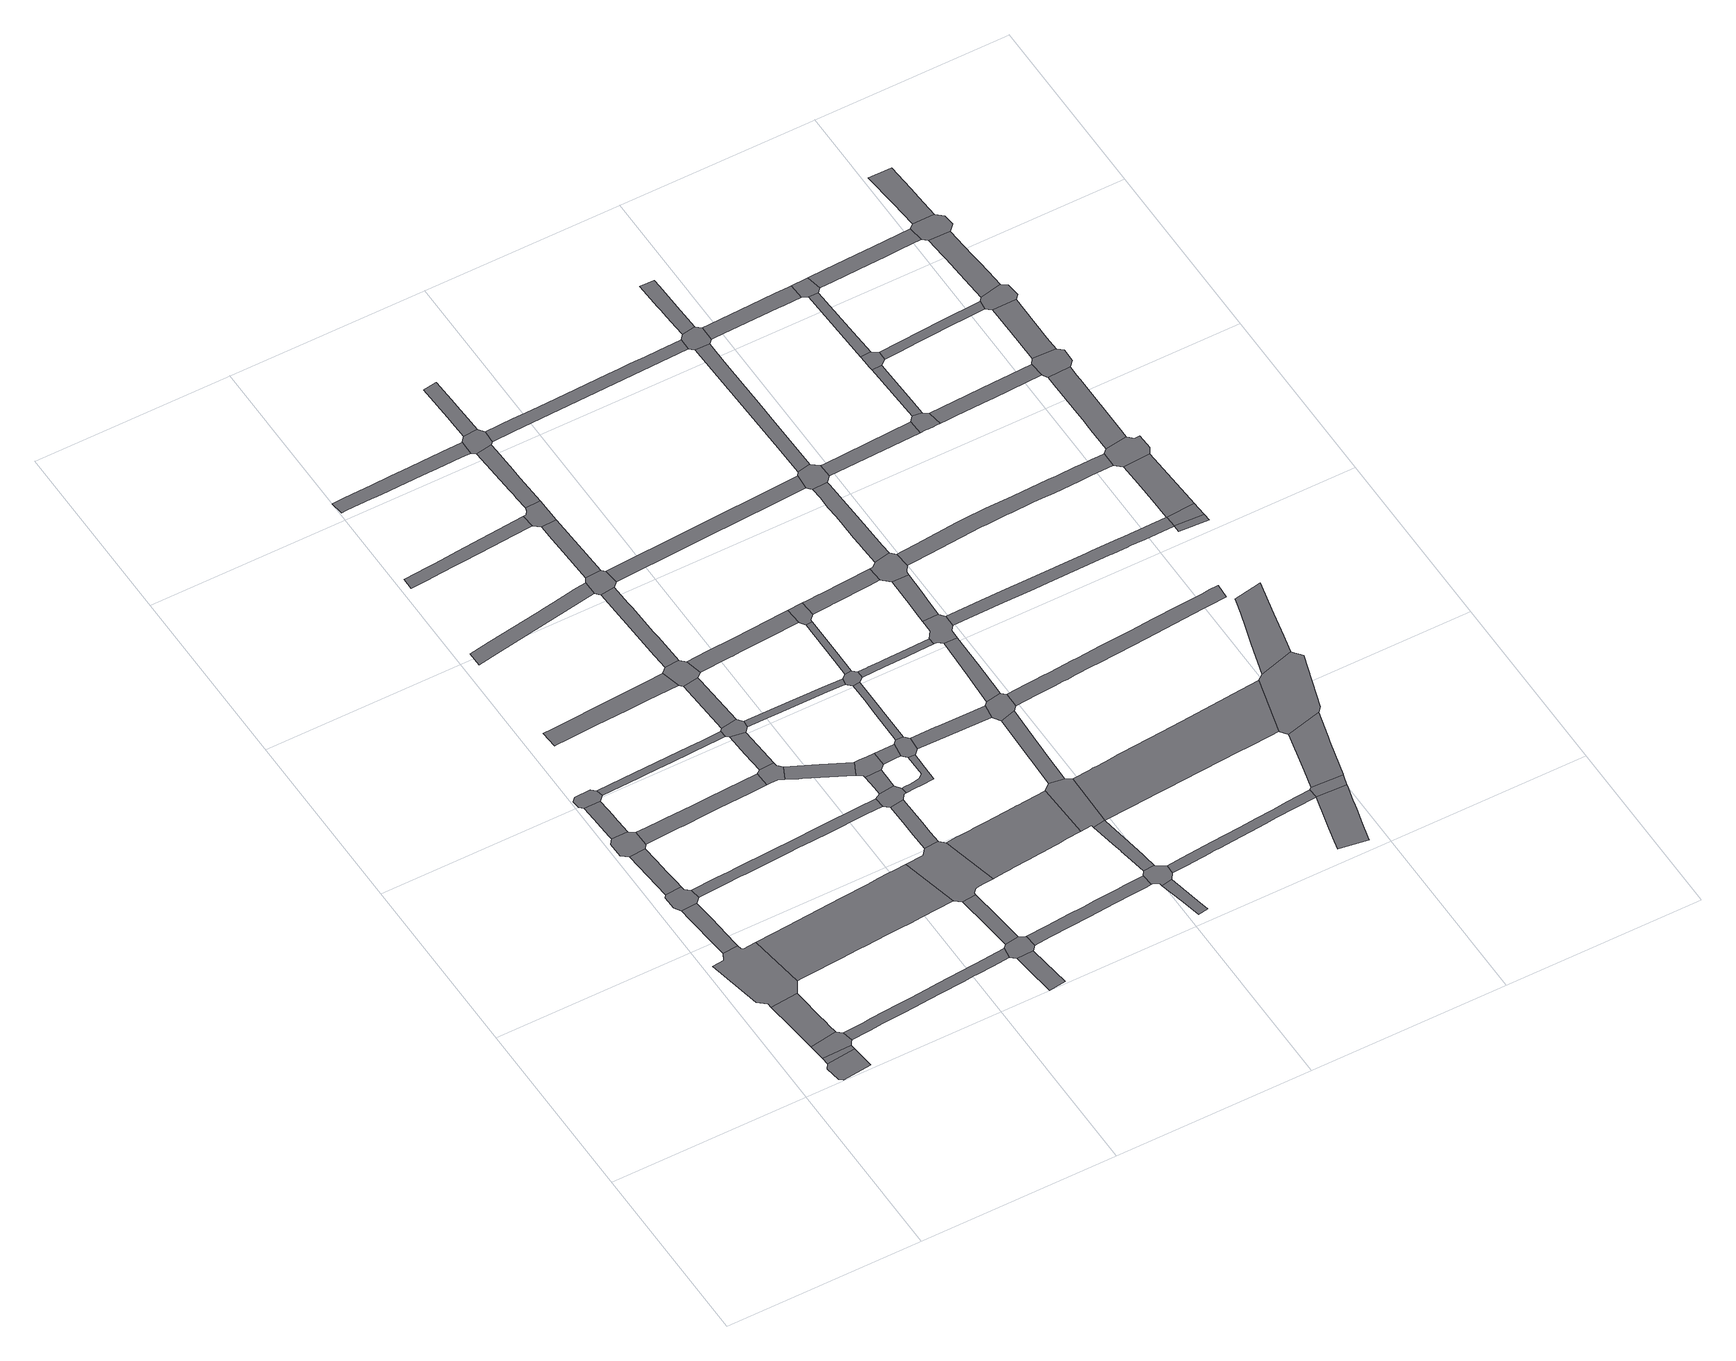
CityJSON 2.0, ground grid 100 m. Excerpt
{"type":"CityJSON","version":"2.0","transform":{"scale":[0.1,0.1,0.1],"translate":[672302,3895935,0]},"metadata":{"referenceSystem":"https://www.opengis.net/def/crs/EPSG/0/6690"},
"CityObjects":{
"road1":{"type":"Road","attributes":{"function":"9","usage":"9","RoadStructureAttribute.widthType":"9","RoadStructureAttribute.width":-9999,"RoadStructureAttribute.sectionType":"9"},"geometry":[{"type":"MultiSurface","lod":"1","boundaries":[[[0,1,2,3,4,5,6]]]}]},
"road2":{"type":"Road","attributes":{"function":"9","usage":"9","RoadStructureAttribute.widthType":"1","RoadStructureAttribute.width":15.05,"RoadStructureAttribute.sectionType":"1"},"geometry":[{"type":"MultiSurface","lod":"1","boundaries":[[[7,4,3,8]]]}]},
"road3":{"type":"Road","attributes":{"function":"9","usage":"9","RoadStructureAttribute.widthType":"9","RoadStructureAttribute.width":-9999,"RoadStructureAttribute.sectionType":"9"},"geometry":[{"type":"MultiSurface","lod":"1","boundaries":[[[7,8,9,10,11,12,13]]]}]},
"road4":{"type":"Road","attributes":{"function":"9","usage":"9","RoadStructureAttribute.widthType":"1","RoadStructureAttribute.width":15.05,"RoadStructureAttribute.sectionType":"1"},"geometry":[{"type":"MultiSurface","lod":"1","boundaries":[[[14,15,16,17,18,19,20,21,22,23,13,12]]]}]},
"road5":{"type":"Road","attributes":{"function":"9","usage":"9","RoadStructureAttribute.widthType":"9","RoadStructureAttribute.width":-9999,"RoadStructureAttribute.sectionType":"9"},"geometry":[{"type":"MultiSurface","lod":"1","boundaries":[[[18,24,25,26,27,28,29,30,31,32,33,34,19]]]}]},
"road6":{"type":"Road","attributes":{"function":"9","usage":"9","RoadStructureAttribute.widthType":"2","RoadStructureAttribute.width":7.62,"RoadStructureAttribute.sectionType":"1"},"geometry":[{"type":"MultiSurface","lod":"1","boundaries":[[[35,36,37,38,39,40,41,42,43,44,30,29]]]}]},
"road7":{"type":"Road","attributes":{"function":"9","usage":"9","RoadStructureAttribute.widthType":"9","RoadStructureAttribute.width":-9999,"RoadStructureAttribute.sectionType":"9"},"geometry":[{"type":"MultiSurface","lod":"1","boundaries":[[[45,46,47,48,49,39,38,50,51]]]}]},
"road8":{"type":"Road","attributes":{"function":"9","usage":"9","RoadStructureAttribute.widthType":"2","RoadStructureAttribute.width":7.62,"RoadStructureAttribute.sectionType":"1"},"geometry":[{"type":"MultiSurface","lod":"1","boundaries":[[[52,53,54,55,56,47,46]]]}]},
"road9":{"type":"Road","attributes":{"function":"9","usage":"9","RoadStructureAttribute.widthType":"9","RoadStructureAttribute.width":-9999,"RoadStructureAttribute.sectionType":"9"},"geometry":[{"type":"MultiSurface","lod":"1","boundaries":[[[56,55,57,58,59,60,61,62]]]}]},
"road10":{"type":"Road","attributes":{"function":"9","usage":"9","RoadStructureAttribute.widthType":"2","RoadStructureAttribute.width":7.62,"RoadStructureAttribute.sectionType":"1"},"geometry":[{"type":"MultiSurface","lod":"1","boundaries":[[[59,63,64,65,66,67,68,69,60]]]}]},
"road11":{"type":"Road","attributes":{"function":"9","usage":"9","RoadStructureAttribute.widthType":"9","RoadStructureAttribute.width":-9999,"RoadStructureAttribute.sectionType":"9"},"geometry":[{"type":"MultiSurface","lod":"1","boundaries":[[[70,71,66,65,72,73,74,75]]]}]},
"road12":{"type":"Road","attributes":{"function":"9","usage":"9","RoadStructureAttribute.widthType":"3","RoadStructureAttribute.width":5.27,"RoadStructureAttribute.sectionType":"1"},"geometry":[{"type":"MultiSurface","lod":"1","boundaries":[[[76,77,78,79,80,81,82,83,84,85,11,10,86,87,88,89,90,91,92,93,94,95,96,97,98,99]]]}]},
"road13":{"type":"Road","attributes":{"function":"9","usage":"2","RoadStructureAttribute.widthType":"1","RoadStructureAttribute.width":29.65,"RoadStructureAttribute.sectionType":"1"},"geometry":[{"type":"MultiSurface","lod":"1","boundaries":[[[100,101,102,103,104,105,106,107,108,109,26,25,110,111,112,113,114,115,116,117,118,119,120,121,122]]]}]},
"road14":{"type":"Road","attributes":{"function":"9","usage":"9","RoadStructureAttribute.widthType":"2","RoadStructureAttribute.width":8.02,"RoadStructureAttribute.sectionType":"1"},"geometry":[{"type":"MultiSurface","lod":"1","boundaries":[[[123,124,125,126,127,128,129,130,131,132,133,134,135,136,137,138,139,140,141,58,57]]]}]},
"road15":{"type":"Road","attributes":{"function":"9","usage":"9","RoadStructureAttribute.widthType":"4","RoadStructureAttribute.width":3.47,"RoadStructureAttribute.sectionType":"1"},"geometry":[{"type":"MultiSurface","lod":"1","boundaries":[[[142,143,144,145,146,147,73,72,148,149,150,151,152,153,154,155,156]]]}]},
"road16":{"type":"Road","attributes":{"function":"9","usage":"9","RoadStructureAttribute.widthType":"3","RoadStructureAttribute.width":5.14,"RoadStructureAttribute.sectionType":"1"},"geometry":[{"type":"MultiSurface","lod":"1","boundaries":[[[50,157,158,159,160,161,162,163,164,165,166,167,168,169,170,171,172,173,174,175,176,177,178,179,51]]]}]},
"road17":{"type":"Road","attributes":{"function":"9","usage":"9","RoadStructureAttribute.widthType":"2","RoadStructureAttribute.width":8.06,"RoadStructureAttribute.sectionType":"1"},"geometry":[{"type":"MultiSurface","lod":"1","boundaries":[[[180,181,182,183,184,185,186,187,188,189,190,191,192,193,194,195,196,197,198]]]}]},
"road18":{"type":"Road","attributes":{"function":"9","usage":"9","RoadStructureAttribute.widthType":"2","RoadStructureAttribute.width":6.74,"RoadStructureAttribute.sectionType":"1"},"geometry":[{"type":"MultiSurface","lod":"1","boundaries":[[[199,200,201,202,203,204,205,206,207,208,209,210]]]}]},
"road19":{"type":"Road","attributes":{"function":"9","usage":"9","RoadStructureAttribute.widthType":"2","RoadStructureAttribute.width":8.01,"RoadStructureAttribute.sectionType":"1"},"geometry":[{"type":"MultiSurface","lod":"1","boundaries":[[[211,212,213,214,215,216,217,218]]]}]},
"road20":{"type":"Road","attributes":{"function":"9","usage":"9","RoadStructureAttribute.widthType":"9","RoadStructureAttribute.width":-9999,"RoadStructureAttribute.sectionType":"9"},"geometry":[{"type":"MultiSurface","lod":"1","boundaries":[[[219,220,221,222,76,99,214,213,223]]]}]},
"road21":{"type":"Road","attributes":{"function":"9","usage":"9","RoadStructureAttribute.widthType":"9","RoadStructureAttribute.width":-9999,"RoadStructureAttribute.sectionType":"9"},"geometry":[{"type":"MultiSurface","lod":"1","boundaries":[[[224,225,226,131,130,227,228,229,230]]]}]},
"road22":{"type":"Road","attributes":{"function":"9","usage":"9","RoadStructureAttribute.widthType":"2","RoadStructureAttribute.width":8.01,"RoadStructureAttribute.sectionType":"1"},"geometry":[{"type":"MultiSurface","lod":"1","boundaries":[[[231,222,221,232,233,234]]]}]},
"road23":{"type":"Road","attributes":{"function":"9","usage":"9","RoadStructureAttribute.widthType":"2","RoadStructureAttribute.width":7.6,"RoadStructureAttribute.sectionType":"1"},"geometry":[{"type":"MultiSurface","lod":"1","boundaries":[[[235,226,225,236,237,238]]]}]},
"road24":{"type":"Road","attributes":{"function":"9","usage":"9","RoadStructureAttribute.widthType":"3","RoadStructureAttribute.width":5.86,"RoadStructureAttribute.sectionType":"1"},"geometry":[{"type":"MultiSurface","lod":"1","boundaries":[[[239,240,241,242,243,244,245,246,247,248,249,250,251,252,253,254]]]}]},
"road25":{"type":"Road","attributes":{"function":"9","usage":"9","RoadStructureAttribute.widthType":"9","RoadStructureAttribute.width":-9999,"RoadStructureAttribute.sectionType":"9"},"geometry":[{"type":"MultiSurface","lod":"1","boundaries":[[[142,156,238,237,255,256,257,258]]]}]},
"road26":{"type":"Road","attributes":{"function":"9","usage":"9","RoadStructureAttribute.widthType":"9","RoadStructureAttribute.width":-9999,"RoadStructureAttribute.sectionType":"9"},"geometry":[{"type":"MultiSurface","lod":"1","boundaries":[[[259,122,121,234,233,260,261,262,263,264,265,266,267]]]}]},
"road27":{"type":"Road","attributes":{"function":"9","usage":"9","RoadStructureAttribute.widthType":"2","RoadStructureAttribute.width":7.6,"RoadStructureAttribute.sectionType":"1"},"geometry":[{"type":"MultiSurface","lod":"1","boundaries":[[[257,268,269,270,258]]]}]},
"road28":{"type":"Road","attributes":{"function":"9","usage":"9","RoadStructureAttribute.widthType":"2","RoadStructureAttribute.width":7.6,"RoadStructureAttribute.sectionType":"1"},"geometry":[{"type":"MultiSurface","lod":"1","boundaries":[[[229,271,272,273,274,275,276,277,278,230]]]}]},
"road29":{"type":"Road","attributes":{"function":"9","usage":"9","RoadStructureAttribute.widthType":"9","RoadStructureAttribute.width":-9999,"RoadStructureAttribute.sectionType":"9"},"geometry":[{"type":"MultiSurface","lod":"1","boundaries":[[[191,190,270,269,279,280,281,282]]]}]},
"road30":{"type":"Road","attributes":{"function":"9","usage":"9","RoadStructureAttribute.widthType":"2","RoadStructureAttribute.width":6.38,"RoadStructureAttribute.sectionType":"1"},"geometry":[{"type":"MultiSurface","lod":"1","boundaries":[[[283,284,285,286,287,288,289,290,291,292,293,294,295,296,297,298,299,300,301,302]]]}]},
"road31":{"type":"Road","attributes":{"function":"9","usage":"9","RoadStructureAttribute.widthType":"2","RoadStructureAttribute.width":6.41,"RoadStructureAttribute.sectionType":"1"},"geometry":[{"type":"MultiSurface","lod":"1","boundaries":[[[266,303,304,305,306,307,308,309,267]]]}]},
"road32":{"type":"Road","attributes":{"function":"9","usage":"9","RoadStructureAttribute.widthType":"2","RoadStructureAttribute.width":7.6,"RoadStructureAttribute.sectionType":"1"},"geometry":[{"type":"MultiSurface","lod":"1","boundaries":[[[281,310,311,312,313,314,315,316,317,282]]]}]},
"road33":{"type":"Road","attributes":{"function":"9","usage":"9","RoadStructureAttribute.widthType":"9","RoadStructureAttribute.width":-9999,"RoadStructureAttribute.sectionType":"9"},"geometry":[{"type":"MultiSurface","lod":"1","boundaries":[[[318,319,320,321,322,167,166,307,306]]]}]},
"road34":{"type":"Road","attributes":{"function":"9","usage":"9","RoadStructureAttribute.widthType":"2","RoadStructureAttribute.width":6.41,"RoadStructureAttribute.sectionType":"1"},"geometry":[{"type":"MultiSurface","lod":"1","boundaries":[[[323,322,321,324,325,326,327,328]]]}]},
"road35":{"type":"Road","attributes":{"function":"9","usage":"9","RoadStructureAttribute.widthType":"9","RoadStructureAttribute.width":-9999,"RoadStructureAttribute.sectionType":"9"},"geometry":[{"type":"MultiSurface","lod":"1","boundaries":[[[327,329,330,331,332,276,275,333,328]]]}]},
"road36":{"type":"Road","attributes":{"function":"9","usage":"9","RoadStructureAttribute.widthType":"9","RoadStructureAttribute.width":-9999,"RoadStructureAttribute.sectionType":"9"},"geometry":[{"type":"MultiSurface","lod":"1","boundaries":[[[334,335,336,337,202,201,315,314]]]}]},
"road37":{"type":"Road","attributes":{"function":"9","usage":"9","RoadStructureAttribute.widthType":"3","RoadStructureAttribute.width":5.85,"RoadStructureAttribute.sectionType":"1"},"geometry":[{"type":"MultiSurface","lod":"1","boundaries":[[[338,339,340,341,342,343,344,345,346,347,348,349,350,351,352,353,354,219,223]]]}]},
"road38":{"type":"Road","attributes":{"function":"9","usage":"9","RoadStructureAttribute.widthType":"4","RoadStructureAttribute.width":3.51,"RoadStructureAttribute.sectionType":"1"},"geometry":[{"type":"MultiSurface","lod":"1","boundaries":[[[355,356,357,358,359,360,361,256,255]]]}]},
"road39":{"type":"Road","attributes":{"function":"9","usage":"9","RoadStructureAttribute.widthType":"2","RoadStructureAttribute.width":7.6,"RoadStructureAttribute.sectionType":"1"},"geometry":[{"type":"MultiSurface","lod":"1","boundaries":[[[362,363,364,337,336,365,366]]]}]},
"road40":{"type":"Road","attributes":{"function":"9","usage":"9","RoadStructureAttribute.widthType":"4","RoadStructureAttribute.width":3.24,"RoadStructureAttribute.sectionType":"1"},"geometry":[{"type":"MultiSurface","lod":"1","boundaries":[[[367,368,369,370,371,372,320,319,373,374,375,376,377,378]]]}]},
"road41":{"type":"Road","attributes":{"function":"9","usage":"9","RoadStructureAttribute.widthType":"9","RoadStructureAttribute.width":-9999,"RoadStructureAttribute.sectionType":"9"},"geometry":[{"type":"MultiSurface","lod":"1","boundaries":[[[253,366,365,379,380,381,382,254]]]}]},
"road42":{"type":"Road","attributes":{"function":"9","usage":"9","RoadStructureAttribute.widthType":"2","RoadStructureAttribute.width":7.6,"RoadStructureAttribute.sectionType":"1"},"geometry":[{"type":"MultiSurface","lod":"1","boundaries":[[[383,330,329,384,385]]]}]},
"road43":{"type":"Road","attributes":{"function":"9","usage":"2","RoadStructureAttribute.widthType":"1","RoadStructureAttribute.width":29.65,"RoadStructureAttribute.sectionType":"1"},"geometry":[{"type":"MultiSurface","lod":"1","boundaries":[[[264,386,387,388,389,390,391,392,393,394,395,396,397,398,399,400,401,402,403,404,405,406,265]]]}]},
"road44":{"type":"Road","attributes":{"function":"9","usage":"9","RoadStructureAttribute.widthType":"2","RoadStructureAttribute.width":7.72,"RoadStructureAttribute.sectionType":"1"},"geometry":[{"type":"MultiSurface","lod":"1","boundaries":[[[407,408,409,410,411,412,413,414,415,416,417,280,279]]]}]},
"road45":{"type":"Road","attributes":{"function":"9","usage":"9","RoadStructureAttribute.widthType":"2","RoadStructureAttribute.width":7.6,"RoadStructureAttribute.sectionType":"1"},"geometry":[{"type":"MultiSurface","lod":"1","boundaries":[[[418,419,420,421,380,379,422,423,424,425]]]}]},
"road46":{"type":"Road","attributes":{"function":"9","usage":"9","RoadStructureAttribute.widthType":"9","RoadStructureAttribute.width":-9999,"RoadStructureAttribute.sectionType":"9"},"geometry":[{"type":"MultiSurface","lod":"1","boundaries":[[[426,427,428,429,383,385,367,378]]]}]},
"road47":{"type":"Road","attributes":{"function":"9","usage":"9","RoadStructureAttribute.widthType":"9","RoadStructureAttribute.width":-9999,"RoadStructureAttribute.sectionType":"9"},"geometry":[{"type":"MultiSurface","lod":"1","boundaries":[[[430,431,432,283,302,418,425,433,434]]]}]},
"road48":{"type":"Road","attributes":{"function":"9","usage":"9","RoadStructureAttribute.widthType":"4","RoadStructureAttribute.width":3.2,"RoadStructureAttribute.sectionType":"1"},"geometry":[{"type":"MultiSurface","lod":"1","boundaries":[[[435,436,429,428,437,438]]]}]},
"road49":{"type":"Road","attributes":{"function":"9","usage":"9","RoadStructureAttribute.widthType":"2","RoadStructureAttribute.width":7.6,"RoadStructureAttribute.sectionType":"1"},"geometry":[{"type":"MultiSurface","lod":"1","boundaries":[[[439,440,431,430,441,442,443,444,445]]]}]},
"road50":{"type":"Road","attributes":{"function":"9","usage":"9","RoadStructureAttribute.widthType":"9","RoadStructureAttribute.width":-9999,"RoadStructureAttribute.sectionType":"9"},"geometry":[{"type":"MultiSurface","lod":"1","boundaries":[[[446,447,448,359,358,438,437,449]]]}]},
"road51":{"type":"Road","attributes":{"function":"9","usage":"9","RoadStructureAttribute.widthType":"3","RoadStructureAttribute.width":5.89,"RoadStructureAttribute.sectionType":"1"},"geometry":[{"type":"MultiSurface","lod":"1","boundaries":[[[450,451,452,453,454,455]]]}]},
"road52":{"type":"Road","attributes":{"function":"9","usage":"9","RoadStructureAttribute.widthType":"9","RoadStructureAttribute.width":-9999,"RoadStructureAttribute.sectionType":"9"},"geometry":[{"type":"MultiSurface","lod":"1","boundaries":[[[456,457,453,452,458,459,460,461,347,346]]]}]},
"road53":{"type":"Road","attributes":{"function":"9","usage":"9","RoadStructureAttribute.widthType":"4","RoadStructureAttribute.width":2.94,"RoadStructureAttribute.sectionType":"1"},"geometry":[{"type":"MultiSurface","lod":"1","boundaries":[[[447,462,463,464,465,466,448]]]}]},
"road54":{"type":"Road","attributes":{"function":"9","usage":"9","RoadStructureAttribute.widthType":"3","RoadStructureAttribute.width":5.89,"RoadStructureAttribute.sectionType":"1"},"geometry":[{"type":"MultiSurface","lod":"1","boundaries":[[[467,468,469,470,471,472,461,460,473,474,475,476,477]]]}]},
"road55":{"type":"Road","attributes":{"function":"9","usage":"9","RoadStructureAttribute.widthType":"2","RoadStructureAttribute.width":7.6,"RoadStructureAttribute.sectionType":"1"},"geometry":[{"type":"MultiSurface","lod":"1","boundaries":[[[478,479,480,481,427,426,482,483,484]]]}]},
"road56":{"type":"Road","attributes":{"function":"9","usage":"9","RoadStructureAttribute.widthType":"9","RoadStructureAttribute.width":-9999,"RoadStructureAttribute.sectionType":"9"},"geometry":[{"type":"MultiSurface","lod":"1","boundaries":[[[397,396,485,468,467,486,487,488]]]}]},
"road57":{"type":"Road","attributes":{"function":"9","usage":"9","RoadStructureAttribute.widthType":"9","RoadStructureAttribute.width":-9999,"RoadStructureAttribute.sectionType":"9"},"geometry":[{"type":"MultiSurface","lod":"1","boundaries":[[[489,413,412,464,463,490,491]]]}]},
"road58":{"type":"Road","attributes":{"function":"9","usage":"9","RoadStructureAttribute.widthType":"2","RoadStructureAttribute.width":7.44,"RoadStructureAttribute.sectionType":"1"},"geometry":[{"type":"MultiSurface","lod":"1","boundaries":[[[492,335,334,493,494,495,496,497,498,499,500]]]}]},
"road59":{"type":"Road","attributes":{"function":"9","usage":"9","RoadStructureAttribute.widthType":"4","RoadStructureAttribute.width":3.51,"RoadStructureAttribute.sectionType":"1"},"geometry":[{"type":"MultiSurface","lod":"1","boundaries":[[[501,502,503,504,505,506,507,508,509,510,511,512,513,514,515,446,449]]]}]},
"road60":{"type":"Road","attributes":{"function":"9","usage":"9","RoadStructureAttribute.widthType":"2","RoadStructureAttribute.width":7.62,"RoadStructureAttribute.sectionType":"1"},"geometry":[{"type":"MultiSurface","lod":"1","boundaries":[[[516,517,488,487,518,519,520,521,522,523,524,525,526]]]}]},
"road61":{"type":"Road","attributes":{"function":"9","usage":"9","RoadStructureAttribute.widthType":"9","RoadStructureAttribute.width":-9999,"RoadStructureAttribute.sectionType":"9"},"geometry":[{"type":"MultiSurface","lod":"1","boundaries":[[[526,527,528,529,530,484,483,531,516]]]}]},
"road62":{"type":"Road","attributes":{"function":"9","usage":"9","RoadStructureAttribute.widthType":"2","RoadStructureAttribute.width":7.72,"RoadStructureAttribute.sectionType":"1"},"geometry":[{"type":"MultiSurface","lod":"1","boundaries":[[[532,533,534,535,536,489,491,537,538,539,540,541]]]}]},
"road63":{"type":"Road","attributes":{"function":"9","usage":"9","RoadStructureAttribute.widthType":"2","RoadStructureAttribute.width":7.62,"RoadStructureAttribute.sectionType":"1"},"geometry":[{"type":"MultiSurface","lod":"1","boundaries":[[[529,542,543,544,545,546,530]]]}]},
"road64":{"type":"Road","attributes":{"function":"9","usage":"9","RoadStructureAttribute.widthType":"2","RoadStructureAttribute.width":6.2,"RoadStructureAttribute.sectionType":"1"},"geometry":[{"type":"MultiSurface","lod":"1","boundaries":[[[433,547,548,549,550,551,552,553,554,555,556,557,558,559,560,561,434]]]}]},
"road65":{"type":"Road","attributes":{"function":"9","usage":"9","RoadStructureAttribute.widthType":"9","RoadStructureAttribute.width":-9999,"RoadStructureAttribute.sectionType":"9"},"geometry":[{"type":"MultiSurface","lod":"1","boundaries":[[[562,508,507,563,545,544,564,565,566,567,568]]]}]},
"road66":{"type":"Road","attributes":{"function":"9","usage":"9","RoadStructureAttribute.widthType":"3","RoadStructureAttribute.width":4.72,"RoadStructureAttribute.sectionType":"1"},"geometry":[{"type":"MultiSurface","lod":"1","boundaries":[[[569,570,571,572,573,574,575,576,459,458,577,578,579,580,581,582,583,584,585,586,587]]]}]},
"road67":{"type":"Road","attributes":{"function":"9","usage":"9","RoadStructureAttribute.widthType":"2","RoadStructureAttribute.width":7.62,"RoadStructureAttribute.sectionType":"1"},"geometry":[{"type":"MultiSurface","lod":"1","boundaries":[[[567,588,589,590,591,592,593,568]]]}]},
"road68":{"type":"Road","attributes":{"function":"9","usage":"9","RoadStructureAttribute.widthType":"9","RoadStructureAttribute.width":-9999,"RoadStructureAttribute.sectionType":"9"},"geometry":[{"type":"MultiSurface","lod":"1","boundaries":[[[591,590,594,595,596,597,598,599,532,541]]]}]},
"road69":{"type":"Road","attributes":{"function":"9","usage":"2","RoadStructureAttribute.widthType":"1","RoadStructureAttribute.width":29.65,"RoadStructureAttribute.sectionType":"1"},"geometry":[{"type":"MultiSurface","lod":"1","boundaries":[[[467,600,601,602,603,604,605,606,607,608,609,610,611,612,613,614,615,616,617,618,619,620,621,622,623,624,625,626,627,486]]]}]},
"road70":{"type":"Road","attributes":{"function":"9","usage":"9","RoadStructureAttribute.widthType":"2","RoadStructureAttribute.width":7.62,"RoadStructureAttribute.sectionType":"1"},"geometry":[{"type":"MultiSurface","lod":"1","boundaries":[[[597,628,629,630,631,632,633,634,635,636,637,638,639,640,598]]]}]},
"road71":{"type":"Road","attributes":{"function":"9","usage":"9","RoadStructureAttribute.widthType":"9","RoadStructureAttribute.width":-9999,"RoadStructureAttribute.sectionType":"9"},"geometry":[{"type":"MultiSurface","lod":"1","boundaries":[[[499,633,632,641,642,643,644,500]]]}]},
"road72":{"type":"Road","attributes":{"function":"9","usage":"9","RoadStructureAttribute.widthType":"1","RoadStructureAttribute.width":15.1,"RoadStructureAttribute.sectionType":"1"},"geometry":[{"type":"MultiSurface","lod":"1","boundaries":[[[645,646,647,648,649,650,651,652,653,654,655,656,657,658,659,587]]]}]},
"road73":{"type":"Road","attributes":{"function":"9","usage":"9","RoadStructureAttribute.widthType":"2","RoadStructureAttribute.width":7.62,"RoadStructureAttribute.sectionType":"1"},"geometry":[{"type":"MultiSurface","lod":"1","boundaries":[[[660,661,662,663,664,665,666,667,644,643]]]}]},
"road74":{"type":"Road","attributes":{"function":"9","usage":"9","RoadStructureAttribute.widthType":"2","RoadStructureAttribute.width":7.41,"RoadStructureAttribute.sectionType":"1"},"geometry":[{"type":"MultiSurface","lod":"1","boundaries":[[[668,669,670,671,672,673,674,675,676,677,678,679,680,528,527,681,682,683,684,685,686,687,688,689,690,691,692,693,694,695]]]}]},
"road75":{"type":"Road","attributes":{"function":"9","usage":"9","RoadStructureAttribute.widthType":"9","RoadStructureAttribute.width":-9999,"RoadStructureAttribute.sectionType":"9"},"geometry":[{"type":"MultiSurface","lod":"1","boundaries":[[[569,587,659,696,697]]]}]},
"road76":{"type":"Road","attributes":{"function":"9","usage":"9","RoadStructureAttribute.widthType":"9","RoadStructureAttribute.width":-9999,"RoadStructureAttribute.sectionType":"9"},"geometry":[{"type":"MultiSurface","lod":"1","boundaries":[[[698,699,549,548,664,663,700,701]]]}]},
"road77":{"type":"Road","attributes":{"function":"9","usage":"9","RoadStructureAttribute.widthType":"2","RoadStructureAttribute.width":7.19,"RoadStructureAttribute.sectionType":"1"},"geometry":[{"type":"MultiSurface","lod":"1","boundaries":[[[702,703,704,642,641]]]}]},
"road78":{"type":"Road","attributes":{"function":"9","usage":"9","RoadStructureAttribute.widthType":"1","RoadStructureAttribute.width":15.1,"RoadStructureAttribute.sectionType":"1"},"geometry":[{"type":"MultiSurface","lod":"1","boundaries":[[[696,705,706,707,708,709,710,711,712,713,697]]]}]},
"road79":{"type":"Road","attributes":{"function":"9","usage":"9","RoadStructureAttribute.widthType":"2","RoadStructureAttribute.width":7.62,"RoadStructureAttribute.sectionType":"1"},"geometry":[{"type":"MultiSurface","lod":"1","boundaries":[[[714,715,716,717,718,699,698,719,720,721,722,723]]]}]},
"road80":{"type":"Road","attributes":{"function":"9","usage":"9","RoadStructureAttribute.widthType":"2","RoadStructureAttribute.width":6.12,"RoadStructureAttribute.sectionType":"1"},"geometry":[{"type":"MultiSurface","lod":"1","boundaries":[[[724,725,726,727,728,729,730,731,732,733,566,565,734,735,736,737,738,739,740,741,742,743,744,745]]]}]},
"road81":{"type":"Road","attributes":{"function":"9","usage":"9","RoadStructureAttribute.widthType":"2","RoadStructureAttribute.width":7.71,"RoadStructureAttribute.sectionType":"1"},"geometry":[{"type":"MultiSurface","lod":"1","boundaries":[[[746,747,748,749,750,751,752,753,754,755,756,757,758,596,595,759,760,761,762,763,764,765,766,767,768,769,770,771,772,773]]]}]},
"road82":{"type":"Road","attributes":{"function":"9","usage":"9","RoadStructureAttribute.widthType":"9","RoadStructureAttribute.width":-9999,"RoadStructureAttribute.sectionType":"9"},"geometry":[{"type":"MultiSurface","lod":"1","boundaries":[[[774,613,612,711,710,775,776,777]]]}]},
"road83":{"type":"Road","attributes":{"function":"9","usage":"9","RoadStructureAttribute.widthType":"2","RoadStructureAttribute.width":7.59,"RoadStructureAttribute.sectionType":"1"},"geometry":[{"type":"MultiSurface","lod":"1","boundaries":[[[700,778,779,780,781,782,783,784,785,786,701]]]}]},
"road84":{"type":"Road","attributes":{"function":"9","usage":"9","RoadStructureAttribute.widthType":"9","RoadStructureAttribute.width":-9999,"RoadStructureAttribute.sectionType":"9"},"geometry":[{"type":"MultiSurface","lod":"1","boundaries":[[[787,788,789,790,791,792,793,794,703,702]]]}]},
"road85":{"type":"Road","attributes":{"function":"9","usage":"9","RoadStructureAttribute.widthType":"3","RoadStructureAttribute.width":4.66,"RoadStructureAttribute.sectionType":"1"},"geometry":[{"type":"MultiSurface","lod":"1","boundaries":[[[794,793,795,796,797,798]]]}]},
"road86":{"type":"Road","attributes":{"function":"9","usage":"9","RoadStructureAttribute.widthType":"2","RoadStructureAttribute.width":12.45,"RoadStructureAttribute.sectionType":"1"},"geometry":[{"type":"MultiSurface","lod":"1","boundaries":[[[799,800,801,774,777,802,803,804,805,806]]]}]},
"road87":{"type":"Road","attributes":{"function":"9","usage":"9","RoadStructureAttribute.widthType":"9","RoadStructureAttribute.width":-9999,"RoadStructureAttribute.sectionType":"9"},"geometry":[{"type":"MultiSurface","lod":"1","boundaries":[[[807,808,809,810,798,797,811,812]]]}]},
"road88":{"type":"Road","attributes":{"function":"9","usage":"9","RoadStructureAttribute.widthType":"3","RoadStructureAttribute.width":4.66,"RoadStructureAttribute.sectionType":"1"},"geometry":[{"type":"MultiSurface","lod":"1","boundaries":[[[813,808,807,814,815,816]]]}]},
"road89":{"type":"Road","attributes":{"function":"9","usage":"9","RoadStructureAttribute.widthType":"9","RoadStructureAttribute.width":-9999,"RoadStructureAttribute.sectionType":"9"},"geometry":[{"type":"MultiSurface","lod":"1","boundaries":[[[782,781,813,816,817,818]]]}]},
"road90":{"type":"Road","attributes":{"function":"9","usage":"9","RoadStructureAttribute.widthType":"2","RoadStructureAttribute.width":7.19,"RoadStructureAttribute.sectionType":"1"},"geometry":[{"type":"MultiSurface","lod":"1","boundaries":[[[819,820,821,792,791,822,823,824,825,826,827,828,829]]]}]},
"road91":{"type":"Road","attributes":{"function":"9","usage":"9","RoadStructureAttribute.widthType":"2","RoadStructureAttribute.width":12.45,"RoadStructureAttribute.sectionType":"1"},"geometry":[{"type":"MultiSurface","lod":"1","boundaries":[[[830,724,831,832,833]]]}]},
"road92":{"type":"Road","attributes":{"function":"9","usage":"9","RoadStructureAttribute.widthType":"9","RoadStructureAttribute.width":-9999,"RoadStructureAttribute.sectionType":"9"},"geometry":[{"type":"MultiSurface","lod":"1","boundaries":[[[830,834,835,725,724]]]}]},
"road93":{"type":"Road","attributes":{"function":"9","usage":"9","RoadStructureAttribute.widthType":"2","RoadStructureAttribute.width":12.45,"RoadStructureAttribute.sectionType":"1"},"geometry":[{"type":"MultiSurface","lod":"1","boundaries":[[[836,837,838,725,835,839,840]]]}]},
"road94":{"type":"Road","attributes":{"function":"9","usage":"9","RoadStructureAttribute.widthType":"3","RoadStructureAttribute.width":4.46,"RoadStructureAttribute.sectionType":"1"},"geometry":[{"type":"MultiSurface","lod":"1","boundaries":[[[811,841,842,843,844,845,846,847,848,849,812]]]}]},
"road95":{"type":"Road","attributes":{"function":"9","usage":"9","RoadStructureAttribute.widthType":"9","RoadStructureAttribute.width":-9999,"RoadStructureAttribute.sectionType":"9"},"geometry":[{"type":"MultiSurface","lod":"1","boundaries":[[[850,851,852,773,772,840,839,853,854]]]}]},
"road96":{"type":"Road","attributes":{"function":"9","usage":"9","RoadStructureAttribute.widthType":"2","RoadStructureAttribute.width":7.59,"RoadStructureAttribute.sectionType":"1"},"geometry":[{"type":"MultiSurface","lod":"1","boundaries":[[[817,855,856,857,858,859,860,861,862,863,818]]]}]},
"road97":{"type":"Road","attributes":{"function":"9","usage":"9","RoadStructureAttribute.widthType":"2","RoadStructureAttribute.width":12.45,"RoadStructureAttribute.sectionType":"1"},"geometry":[{"type":"MultiSurface","lod":"1","boundaries":[[[864,865,866,867,868,869,852,851,870,871,872,873,874]]]}]},
"road98":{"type":"Road","attributes":{"function":"9","usage":"9","RoadStructureAttribute.widthType":"9","RoadStructureAttribute.width":-9999,"RoadStructureAttribute.sectionType":"9"},"geometry":[{"type":"MultiSurface","lod":"1","boundaries":[[[874,873,875,876,877,878,819,829]]]}]},
"road99":{"type":"Road","attributes":{"function":"9","usage":"9","RoadStructureAttribute.widthType":"2","RoadStructureAttribute.width":12.45,"RoadStructureAttribute.sectionType":"1"},"geometry":[{"type":"MultiSurface","lod":"1","boundaries":[[[879,880,881,882,883,878,877]]]}]},
"road100":{"type":"Road","attributes":{"function":"9","usage":"9","RoadStructureAttribute.widthType":"9","RoadStructureAttribute.width":-9999,"RoadStructureAttribute.sectionType":"9"},"geometry":[{"type":"MultiSurface","lod":"1","boundaries":[[[884,885,886,848,847,882,881,887]]]}]},
"road101":{"type":"Road","attributes":{"function":"9","usage":"9","RoadStructureAttribute.widthType":"2","RoadStructureAttribute.width":12.45,"RoadStructureAttribute.sectionType":"1"},"geometry":[{"type":"MultiSurface","lod":"1","boundaries":[[[888,889,890,891,886,885,892,893,894,895,896]]]}]},
"road102":{"type":"Road","attributes":{"function":"9","usage":"9","RoadStructureAttribute.widthType":"9","RoadStructureAttribute.width":-9999,"RoadStructureAttribute.sectionType":"9"},"geometry":[{"type":"MultiSurface","lod":"1","boundaries":[[[897,898,860,859,888,896,899,900]]]}]},
"road103":{"type":"Road","attributes":{"function":"9","usage":"9","RoadStructureAttribute.widthType":"2","RoadStructureAttribute.width":12.45,"RoadStructureAttribute.sectionType":"1"},"geometry":[{"type":"MultiSurface","lod":"1","boundaries":[[[901,898,897,902,903,904,905,906,907]]]}]}
},
"vertices":[
[194,4,0],[344,20,0],[336,87,0],[331,137,0],[183,121,0],[166,96,0],[176,17,0],
[179,161,0],[328,165,0],
[338,180,0],[346,192,0],[335,245,0],[310,267,0],[171,246,0],
[304,321,0],[303,336,0],[296,399,0],[285,507,0],[280,552,0],[140,538,0],[144,498,0],[146,484,0],[149,456,0],[164,308,0],
[300,586,0],[318,617,0],[277,907,0],[213,902,0],[202,911,0],[200,931,0],[120,924,0],[103,887,0],[42,882,0],[97,597,0],[138,564,0],
[191,1032,0],[189,1056,0],[181,1144,0],[173,1241,0],[92,1235,0],[97,1178,0],[104,1103,0],[108,1053,0],[114,994,0],[118,947,0],
[165,1343,0],[164,1360,0],[79,1353,0],[69,1341,0],[70,1269,0],[198,1268,0],[191,1320,0],
[160,1399,0],[155,1465,0],[148,1556,0],[141,1636,0],[58,1630,0],
[158,1658,0],[156,1741,0],[128,1764,0],[45,1763,0],[24,1737,0],[26,1657,0],
[122,1869,0],[122,1877,0],[116,1982,0],[33,1982,0],[37,1907,0],[41,1847,0],[44,1782,0],
[12,2039,0],[15,1998,0],[140,2007,0],[134,2043,0],[112,2064,0],[31,2060,0],
[1204,317,0],[1053,305,0],[1031,303,0],[846,288,0],[785,283,0],[698,275,0],[650,271,0],[629,270,0],[484,258,0],[442,254,0],[440,199,0],[477,202,0],[514,205,0],[631,214,0],[678,218,0],[694,219,0],[718,221,0],[774,226,0],[826,230,0],[952,240,0],[1005,244,0],[1024,246,0],[1112,253,0],[1196,260,0],
[1029,967,0],[989,964,0],[937,960,0],[880,955,0],[831,951,0],[786,948,0],[738,944,0],[500,925,0],[451,921,0],[372,915,0],[344,619,0],[364,621,0],[560,634,0],[596,637,0],[651,641,0],[687,643,0],[746,647,0],[797,651,0],[867,656,0],[928,660,0],[989,664,0],[1154,676,0],[1085,971,0],
[247,1663,0],[258,1664,0],[338,1668,0],[359,1669,0],[483,1676,0],[542,1679,0],[714,1687,0],[799,1691,0],[795,1769,0],[632,1762,0],[617,1761,0],[550,1758,0],[460,1754,0],[405,1752,0],[315,1748,0],[285,1746,0],[220,1744,0],[207,1743,0],[190,1742,0],
[786,2069,0],[690,2065,0],[622,2062,0],[508,2058,0],[331,2051,0],[272,2049,0],[242,2011,0],[261,2012,0],[265,2012,0],[442,2019,0],[456,2020,0],[593,2025,0],[711,2030,0],[724,2031,0],[788,2033,0],
[337,1276,0],[425,1281,0],[445,1282,0],[663,1293,0],[667,1294,0],[741,1298,0],[748,1298,0],[879,1305,0],[1090,1317,0],[1173,1321,0],[1169,1375,0],[1083,1370,0],[890,1360,0],[821,1356,0],[805,1355,0],[786,1354,0],[723,1350,0],[635,1345,0],[587,1343,0],[461,1336,0],[431,1334,0],[395,1332,0],[322,1328,0],
[112,2370,0],[131,2371,0],[169,2373,0],[196,2374,0],[212,2375,0],[255,2377,0],[275,2378,0],[329,2381,0],[496,2389,0],[601,2394,0],[766,2402,0],[742,2497,0],[648,2492,0],[573,2487,0],[510,2483,0],[403,2477,0],[235,2467,0],[155,2462,0],[105,2459,0],
[70,2954,0],[193,2975,0],[725,3063,0],[725,3138,0],[694,3133,0],[661,3128,0],[545,3109,0],[478,3098,0],[453,3094,0],[374,3082,0],[179,3050,0],[70,3033,0],
[1336,11,0],[1318,154,0],[1308,241,0],[1223,236,0],[1227,198,0],[1228,190,0],[1232,155,0],[1249,1,0],
[1323,330,0],[1310,337,0],[1292,347,0],[1222,335,0],[1329,265,0],
[894,1772,0],[893,1790,0],[816,1784,0],[819,1692,0],[855,1694,0],[883,1680,0],[916,1747,0],
[1207,472,0],[1275,504,0],[1259,657,0],[1188,649,0],
[810,1896,0],[887,1871,0],[877,2009,0],[803,2021,0],
[331,3587,0],[247,3579,0],[202,3575,0],[169,3573,0],[46,3562,0],[43,3500,0],[124,3506,0],[212,3513,0],[223,3514,0],[272,3518,0],[322,3521,0],[410,3528,0],[543,3538,0],[589,3542,0],[695,3550,0],[689,3618,0],
[901,2034,0],[905,2071,0],[881,2096,0],[800,2083,0],
[1179,979,0],[1258,670,0],[1278,692,0],[1302,694,0],[1332,697,0],[1374,701,0],[1304,992,0],[1278,1015,0],[1206,1012,0],
[863,2378,0],[862,2396,0],[783,2384,0],
[939,1652,0],[953,1645,0],[1024,1610,0],[1096,1574,0],[1164,1540,0],[1200,1612,0],[1169,1627,0],[1061,1678,0],
[887,2420,0],[868,2504,0],[843,2529,0],[769,2524,0],
[682,4136,0],[576,4133,0],[514,4131,0],[475,4129,0],[410,4127,0],[307,4124,0],[205,4120,0],[144,4118,0],[65,4116,0],[2,4113,0],[10,4046,0],[40,4047,0],[164,4050,0],[176,4050,0],[218,4051,0],[429,4056,0],[509,4058,0],[550,4059,0],[632,4061,0],[681,4062,0],
[1277,1049,0],[1276,1081,0],[1275,1151,0],[1272,1308,0],[1201,1299,0],[1203,1176,0],[1204,1106,0],
[835,2696,0],[833,2733,0],[826,2905,0],[824,2937,0],[819,3051,0],[748,3040,0],[763,2664,0],[764,2643,0],
[1291,1336,0],[1304,1337,0],[1302,1371,0],[1279,1401,0],[1200,1393,0],
[1199,1439,0],[1279,1419,0],[1279,1446,0],[1279,1480,0],[1279,1513,0],[1196,1509,0],
[1305,1536,0],[1304,1613,0],[1269,1613,0],[1225,1612,0],[1195,1525,0],
[843,3074,0],[836,3151,0],[819,3167,0],[740,3162,0],
[1419,273,0],[1624,289,0],[1760,300,0],[1787,302,0],[1834,306,0],[1866,309,0],[1929,314,0],[1944,315,0],[1958,316,0],[1953,379,0],[1851,371,0],[1814,368,0],[1721,361,0],[1690,359,0],[1633,354,0],[1556,348,0],[1434,339,0],
[1025,2034,0],[1061,2034,0],[1311,2034,0],[1403,2033,0],[1410,2067,0],[1305,2068,0],[1062,2070,0],
[730,3436,0],[735,3322,0],[738,3216,0],[805,3527,0],[727,3524,0],
[1420,1516,0],[1420,1400,0],[1398,1382,0],[1367,1376,0],[1344,1374,0],[1325,1373,0],[1351,1341,0],[1385,1343,0],[1452,1348,0],[1453,1427,0],[1454,1486,0],[1454,1513,0],
[800,3659,0],[725,3656,0],[718,3639,0],[706,3620,0],
[1406,1614,0],[1367,1539,0],[1397,1540,0],
[1387,702,0],[1436,707,0],[1468,710,0],[1487,712,0],[1570,720,0],[1629,726,0],[1640,727,0],[1711,734,0],[1727,735,0],[1778,740,0],[1851,747,0],[1839,1035,0],[1691,1023,0],[1688,1023,0],[1663,1021,0],[1624,1018,0],[1516,1009,0],[1457,1004,0],[1433,1002,0],[1385,998,0],[1363,997,0],
[1044,2430,0],[1058,2431,0],[1107,2434,0],[1161,2438,0],[1255,2444,0],[1414,2455,0],[1408,2540,0],[1366,2538,0],[1305,2534,0],[1122,2521,0],[982,2512,0],
[702,4043,0],[717,3781,0],[719,3756,0],[720,3730,0],[794,3821,0],[792,3883,0],[787,4017,0],[785,4059,0],
[1480,1539,0],[1486,1609,0],[1463,1633,0],[1427,1634,0],
[778,4168,0],[707,4164,0],[692,4147,0],[798,4072,0],[800,4138,0],
[1429,1908,0],[1428,1810,0],[1464,2010,0],[1429,2006,0],
[702,4300,0],[703,4281,0],[775,4247,0],[772,4331,0],[771,4353,0],[765,4502,0],[695,4493,0],
[1488,2067,0],[1466,2088,0],[1433,2083,0],[1488,2030,0],
[2096,63,0],[2083,132,0],[2051,297,0],[1995,284,0],[2022,168,0],[2047,56,0],
[1970,317,0],[1992,299,0],[2071,328,0],[2074,376,0],[2028,408,0],[1970,401,0],
[1466,2219,0],[1466,2426,0],[1435,2426,0],[1434,2275,0],[1433,2176,0],
[1976,750,0],[1912,739,0],[1938,589,0],[1944,556,0],[1944,553,0],[1956,483,0],[2018,476,0],[2016,487,0],[1996,619,0],[1991,648,0],[1976,747,0],
[1757,1608,0],[1631,1609,0],[1616,1609,0],[1537,1609,0],[1575,1537,0],[1858,1533,0],[1869,1608,0],
[1909,753,0],[1979,1035,0],[1948,1052,0],[1874,1065,0],
[1486,2546,0],[1466,2440,0],[1491,2464,0],
[1775,3206,0],[956,3080,0],[1112,3089,0],[1212,3094,0],[1297,3099,0],[1522,3111,0],[1658,3119,0],[1849,3129,0],[1855,3210,0],
[1604,2033,0],[1627,2034,0],[1717,2037,0],[1729,2037,0],[1777,2038,0],[1783,2038,0],[1862,2041,0],[1860,2077,0],[1798,2076,0],[1782,2075,0],[1623,2071,0],[1602,2071,0],[1543,2069,0],[1535,2069,0],[1522,2068,0],
[1885,1492,0],[1883,1400,0],[1951,1139,0],[1951,1153,0],[1954,1237,0],[1954,1244,0],[1955,1272,0],[1957,1330,0],[1957,1341,0],[1961,1442,0],[1963,1516,0],
[1985,1538,0],[1986,1618,0],[1965,1638,0],[1888,1624,0],[1866,1520,0],
[1846,2570,0],[1716,2561,0],[1584,2552,0],[1577,2552,0],[1514,2548,0],[1588,2471,0],[1599,2472,0],[1606,2473,0],[1796,2487,0],[1851,2491,0],
[1967,1780,0],[1968,1838,0],[1970,2019,0],[1904,2020,0],[1895,1803,0],
[911,4076,0],[1825,4107,0],[1825,4171,0],[1708,4168,0],[1638,4165,0],[1601,4164,0],[1560,4163,0],[1539,4162,0],[1502,4161,0],[1445,4159,0],[1334,4156,0],[1224,4152,0],[1126,4149,0],[1014,4145,0],[949,4143,0],
[1887,2116,0],[1880,2041,0],[1971,2071,0],[1990,2094,0],[1991,2156,0],[1969,2182,0],[1888,2183,0],
[2847,445,0],[2728,435,0],[2646,427,0],[2558,420,0],[2466,411,0],[2389,404,0],[2315,398,0],[2153,383,0],[2147,334,0],[2279,346,0],[2296,347,0],[2330,350,0],[2401,356,0],[2539,368,0],[2575,371,0],[2638,377,0],[2743,386,0],[2847,395,0],[2850,395,0],
[1972,2288,0],[1974,2335,0],[1977,2452,0],[1892,2454,0],[1890,2294,0],[1889,2231,0],
[1978,2473,0],[2000,2503,0],[1994,2585,0],[1968,2608,0],[1886,2591,0],[1861,2571,0],
[1979,750,0],[2112,760,0],[2205,766,0],[2257,770,0],[2327,775,0],[2381,779,0],[2408,780,0],[2482,786,0],[2613,795,0],[2685,800,0],[2756,805,0],[2862,812,0],[2907,816,0],[2986,1122,0],[2847,1110,0],[2736,1100,0],[2569,1086,0],[2462,1077,0],[2387,1070,0],[2243,1058,0],[2227,1057,0],[2199,1054,0],[2155,1050,0],[2108,1046,0],[2089,1045,0],[2074,1043,0],[2036,1040,0],[2022,1039,0],
[1966,2663,0],[1958,2867,0],[1956,2901,0],[1949,3093,0],[1948,3111,0],[1872,3107,0],[1874,3048,0],[1875,2977,0],[1877,2918,0],[1879,2855,0],[1881,2766,0],[1882,2725,0],[1883,2680,0],
[1974,3138,0],[1973,3212,0],[1936,3242,0],[1869,3228,0],
[2835,336,0],[2826,299,0],[2804,207,0],[2794,164,0],[2790,149,0],[2774,81,0],[2920,55,0],[2921,58,0],[2929,89,0],[2945,156,0],[2967,242,0],[2976,280,0],[2980,298,0],[3002,385,0],[3003,388,0],
[1930,3575,0],[1929,3631,0],[1923,3960,0],[1921,4085,0],[1848,4087,0],[1863,3467,0],[1866,3377,0],[1866,3360,0],
[3076,1699,0],[3034,1696,0],[2917,1687,0],[2906,1687,0],[2769,1676,0],[2653,1668,0],[2493,1656,0],[2366,1646,0],[2337,1644,0],[2221,1635,0],[2177,1632,0],[2140,1629,0],[2092,1626,0],[2097,1547,0],[2199,1554,0],[2238,1557,0],[2263,1559,0],[2305,1563,0],[2393,1569,0],[2434,1572,0],[2616,1586,0],[2688,1592,0],[2893,1608,0],[2938,1611,0],[3000,1616,0],[3028,1618,0],[3117,1625,0],[3120,1703,0],
[3020,447,0],[2860,454,0],
[1917,4208,0],[1847,4195,0],[1942,4105,0],[1941,4185,0],
[2451,3156,0],[2448,3232,0],[1989,3212,0],
[3020,450,0],[3067,634,0],[3073,659,0],[3078,676,0],[3092,732,0],[3115,823,0],[2935,779,0],[2889,580,0],[2872,506,0],
[1831,4540,0],[1837,4397,0],[1839,4370,0],[1841,4322,0],[1844,4248,0],[1912,4323,0],[1912,4345,0],[1910,4375,0],[1906,4496,0],[1904,4535,0],
[3134,2105,0],[3132,2168,0],[3129,2168,0],[2912,2166,0],[2886,2165,0],[2747,2164,0],[2721,2164,0],[2387,2160,0],[2304,2159,0],[2171,2158,0],[2254,2096,0],[2389,2098,0],[2508,2099,0],[2641,2100,0],[2772,2101,0],[2801,2101,0],[2816,2102,0],[2895,2102,0],[2903,2103,0],[2910,2103,0],[2983,2103,0],[3131,2105,0],
[3041,2634,0],[3022,2633,0],[2963,2632,0],[2942,2632,0],[2839,2629,0],[2796,2628,0],[2613,2624,0],[2469,2621,0],[2431,2619,0],[2392,2617,0],[2319,2613,0],[2101,2594,0],[2029,2588,0],[2036,2506,0],[2119,2513,0],[2289,2527,0],[2397,2534,0],[2423,2535,0],[2492,2540,0],[2535,2541,0],[2554,2541,0],[2668,2544,0],[2713,2545,0],[2781,2546,0],[2909,2549,0],[2972,2551,0],[3086,2553,0],[3087,2635,0],
[3016,1146,0],[3138,849,0],[3233,1150,0],[3193,1198,0],
[1962,4106,0],[2290,4116,0],[2322,4117,0],[2411,4120,0],[2408,4202,0],[2392,4201,0],[2327,4199,0],[2196,4194,0],[1986,4187,0],
[2481,3157,0],[2496,3157,0],[2519,3158,0],[2537,3159,0],[2557,3160,0],[2546,3236,0],[2520,3255,0],[2473,3260,0],
[2517,3344,0],[2512,3517,0],[2510,3589,0],[2460,3587,0],
[3121,1510,0],[3096,1424,0],[3068,1329,0],[3215,1296,0],[3245,1431,0],[3267,1529,0],[3288,1622,0],[3145,1595,0],
[2509,3682,0],[2457,3680,0],[2458,3651,0],[2459,3610,0],[2540,3614,0],[2541,3662,0],
[2440,4104,0],[2502,3822,0],[2499,3888,0],[2488,4103,0],
[2510,4126,0],[2495,4205,0],
[3083,3258,0],[2923,3252,0],[2884,3250,0],[2597,3161,0],[2643,3163,0],[2727,3166,0],[2776,3168,0],[2811,3169,0],[2834,3170,0],[2925,3173,0],[3088,3180,0],
[3283,2098,0],[3134,2102,0],[3135,2068,0],[3285,2058,0],
[3281,2141,0],[3279,2178,0],
[3125,2410,0],[3129,2291,0],[3132,2171,0],[3260,2533,0],[3122,2523,0],
[2620,3619,0],[2718,3626,0],[2814,3632,0],[2875,3636,0],[2993,3643,0],[3021,3645,0],[3074,3648,0],[3080,3697,0],[2874,3684,0],
[3249,2645,0],[3221,2671,0],[3110,2655,0],[3280,2565,0],[3275,2646,0],
[2583,4129,0],[2771,4136,0],[2853,4139,0],[2933,4142,0],[3044,4147,0],[3034,4225,0],[2841,4218,0],[2746,4214,0],[2586,4208,0],
[3107,3100,0],[3108,3003,0],[3109,2884,0],[3109,2860,0],[3109,2801,0],[3109,2787,0],[3222,2737,0],[3222,3072,0],[3222,3099,0],[3222,3156,0],[3107,3153,0],
[3249,3185,0],[3250,3257,0],[3223,3282,0],[3104,3286,0],
[3222,3360,0],[3222,3460,0],[3222,3625,0],[3101,3625,0],[3102,3466,0],
[3236,3717,0],[3207,3738,0],[3095,3713,0],[3242,3648,0],
[3069,4126,0],[3076,4018,0],[3078,3995,0],[3087,3840,0],[3200,3833,0],[3195,3901,0],[3191,3944,0],[3185,4020,0],[3177,4124,0],
[3170,4247,0],[3059,4246,0],[3210,4157,0],[3205,4215,0],
[3045,4395,0],[3164,4329,0],[3159,4401,0],[3157,4432,0],[3157,4436,0],[3147,4580,0],[3028,4581,0]
]}
